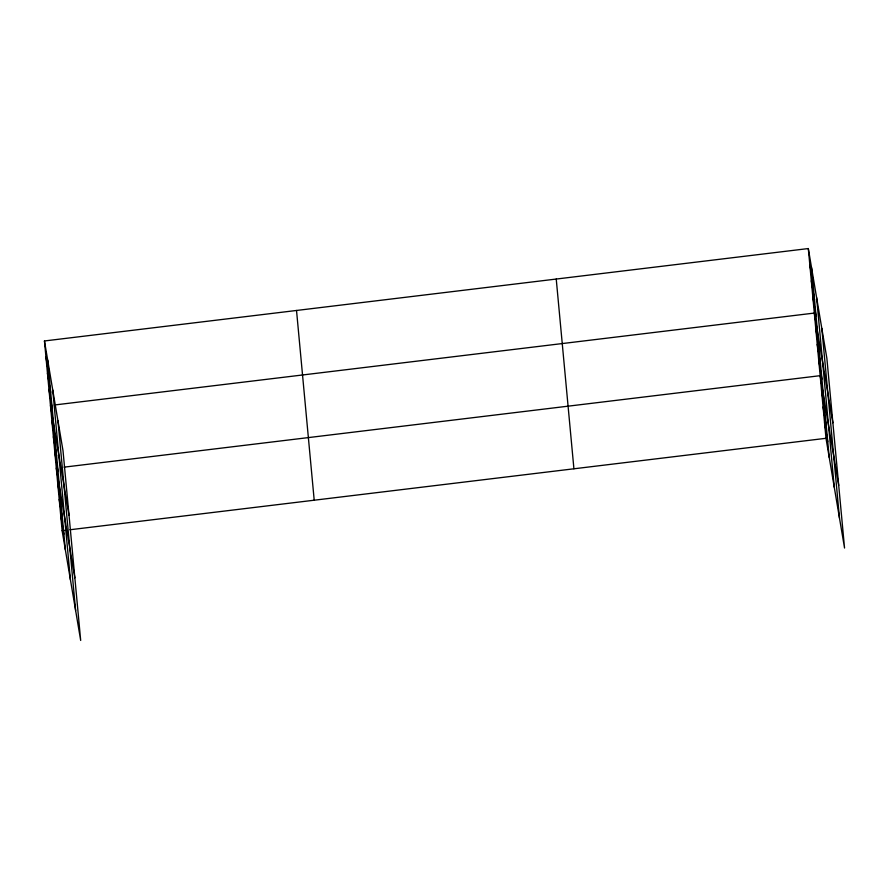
<?xml version="1.0" encoding="UTF-8"?>
<svg xmlns="http://www.w3.org/2000/svg" width="889" height="889" viewBox="0 0 889 889"><rect width="100%" height="100%" fill="white"/><g stroke="black" fill="none" stroke-linecap="round" stroke-linejoin="round"><path stroke-width="1.33" d="M44.45 340.965L63.008 450.701L80.688 640.447L62.13 530.711L44.45 340.965L808.312 248.553L826.87 358.289L844.55 548.035L825.992 438.299L808.312 248.553M54.34 405.006L814.324 313.072L832.882 422.808M64.052 467.158L820.158 375.68L838.716 485.416M62.13 530.711L64.719 530.4M69.887 529.766L825.992 438.299M809.812 264.689L813.046 283.78M811.313 280.813L814.546 299.904M812.824 296.937L816.046 316.039M815.78 328.719L819.013 347.821M817.235 344.376L820.469 363.479M818.702 360.034L821.925 379.125M821.614 391.338L824.848 410.429M823.07 406.995L826.303 426.087M824.536 422.642L827.759 441.744M45.95 357.089L49.184 376.191M47.45 373.224L50.684 392.316M48.962 389.349L52.184 408.451M50.462 405.473L69.02 515.209M51.918 421.13L55.151 440.233M53.373 436.788L56.607 455.879M54.84 452.434L58.063 471.537M56.296 468.092L74.854 577.828M57.752 483.749L60.985 502.841M59.207 499.396L62.441 518.498M60.674 515.053L63.897 534.145M821.814 328.385L839.494 518.12M816.602 297.559L834.282 487.305M811.546 267.656L829.215 457.391M556.236 279.057L573.916 468.792M296.526 310.472L314.206 500.218M57.952 420.786L75.632 610.532M52.74 389.971L70.42 579.717M47.684 360.056L65.364 549.802"/></g></svg>
